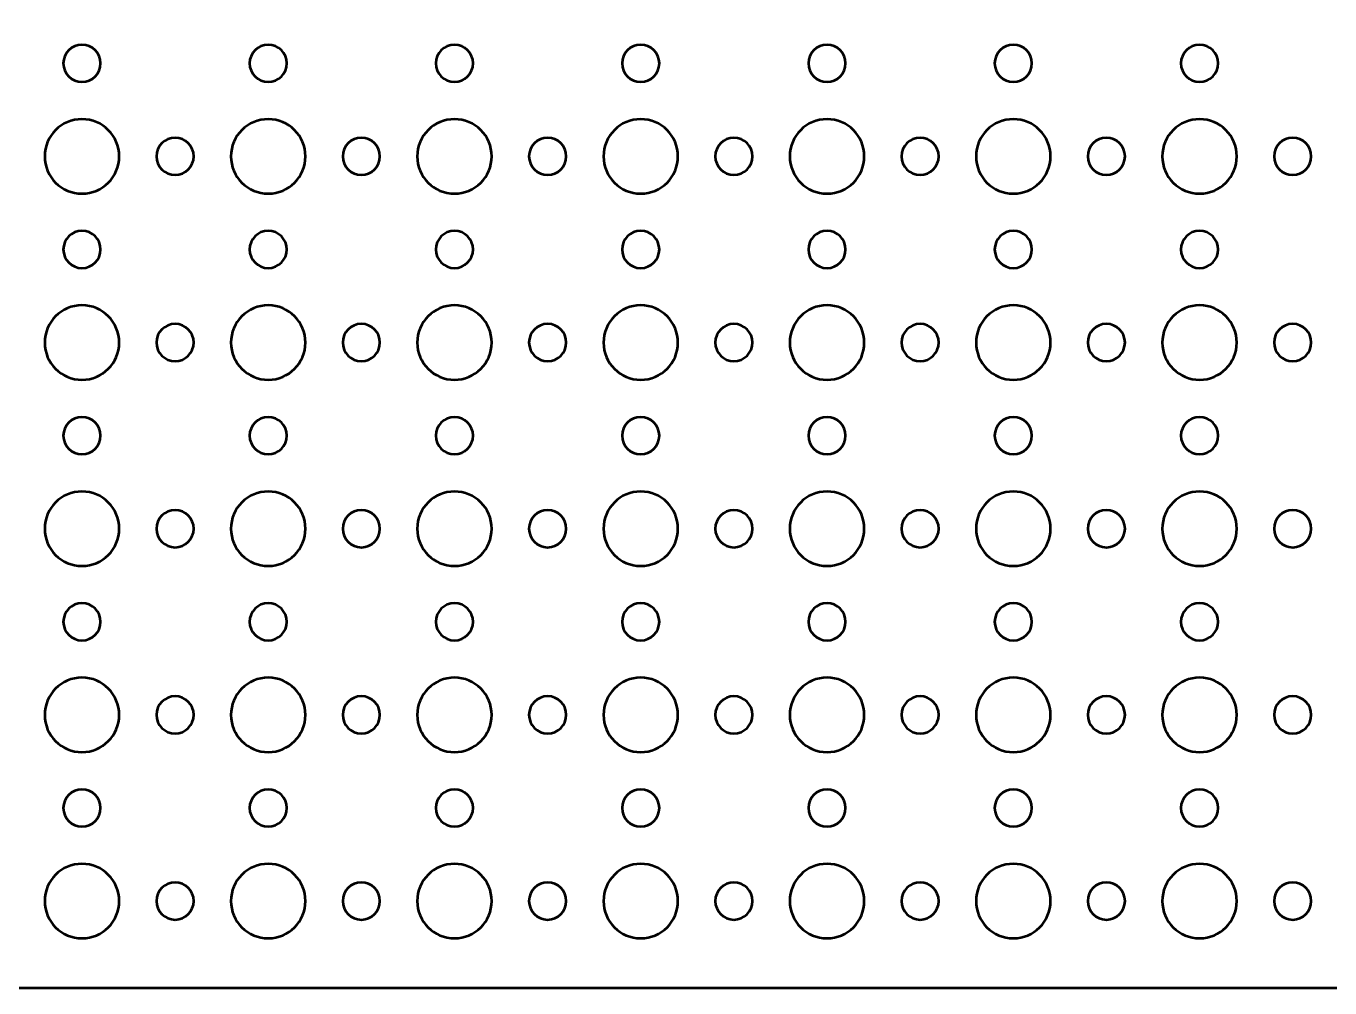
# Model space of a CAD drawing. Header units: centimetres. Extents: x -42 to 42, y -29.9 to 29.9.
# Drawn here: x -10.2 to 0.3, y -29.95 to -22.2 of the extents above; entities that cross this region are included whole.
import ezdxf

# ---------------------------------------------------------------- set-up
doc = ezdxf.new("R2010")
doc.units = ezdxf.units.CM
doc.header["$MEASUREMENT"] = 0
doc.layers.add('Layer 1', color=7, linetype='Continuous')

msp = doc.modelspace()

# ---------------------------------------------------------------- linework, layer by layer
at = {"layer": 'Layer 1', "lineweight": 53}
for points, knots in [([(41.95, 29.45), (41.95, 29.45), (41.95, -29.45), (41.95, -29.45), (41.95, -29.45), (41.95, -29.72614), (41.72614, -29.95), (41.45, -29.95), (41.45, -29.95), (41.45, -29.95), (-41.45, -29.95), (-41.45, -29.95), (-41.45, -29.95), (-41.72614, -29.95), (-41.95, -29.72614), (-41.95, -29.45), (-41.95, -29.45), (-41.95, -29.45), (-41.95, 29.45), (-41.95, 29.45), (-41.95, 29.45), (-41.95, 29.72614), (-41.72614, 29.95), (-41.45, 29.95), (-41.45, 29.95), (-41.45, 29.95), (41.45, 29.95), (41.45, 29.95), (41.45, 29.95), (41.72614, 29.95), (41.95, 29.72614), (41.95, 29.45)], [0, 0, 0, 0, 0.11111111, 0.11111111, 0.11111111, 0.11111111, 0.22222222, 0.22222222, 0.22222222, 0.22222222, 0.33333333, 0.33333333, 0.33333333, 0.33333333, 0.44444444, 0.44444444, 0.44444444, 0.44444444, 0.55555556, 0.55555556, 0.55555556, 0.55555556, 0.66666667, 0.66666667, 0.66666667, 0.66666667, 0.77777778, 0.77777778, 0.77777778, 0.77777778, 1, 1, 1, 1]), ([(-9.75, -22.65), (-9.83284, -22.65), (-9.9, -22.58284), (-9.9, -22.5), (-9.9, -22.5), (-9.9, -22.41716), (-9.83284, -22.35), (-9.75, -22.35), (-9.75, -22.35), (-9.66716, -22.35), (-9.6, -22.41716), (-9.6, -22.5), (-9.6, -22.5), (-9.6, -22.58284), (-9.66716, -22.65), (-9.75, -22.65)], [0, 0, 0, 0, 0.2, 0.2, 0.2, 0.2, 0.4, 0.4, 0.4, 0.4, 0.6, 0.6, 0.6, 0.6, 1, 1, 1, 1]), ([(-8.25, -22.65), (-8.33284, -22.65), (-8.4, -22.58284), (-8.4, -22.5), (-8.4, -22.5), (-8.4, -22.41716), (-8.33284, -22.35), (-8.25, -22.35), (-8.25, -22.35), (-8.16716, -22.35), (-8.1, -22.41716), (-8.1, -22.5), (-8.1, -22.5), (-8.1, -22.58284), (-8.16716, -22.65), (-8.25, -22.65)], [0, 0, 0, 0, 0.2, 0.2, 0.2, 0.2, 0.4, 0.4, 0.4, 0.4, 0.6, 0.6, 0.6, 0.6, 1, 1, 1, 1]), ([(-6.75, -22.65), (-6.83284, -22.65), (-6.9, -22.58284), (-6.9, -22.5), (-6.9, -22.5), (-6.9, -22.41716), (-6.83284, -22.35), (-6.75, -22.35), (-6.75, -22.35), (-6.66716, -22.35), (-6.6, -22.41716), (-6.6, -22.5), (-6.6, -22.5), (-6.6, -22.58284), (-6.66716, -22.65), (-6.75, -22.65)], [0, 0, 0, 0, 0.2, 0.2, 0.2, 0.2, 0.4, 0.4, 0.4, 0.4, 0.6, 0.6, 0.6, 0.6, 1, 1, 1, 1]), ([(-5.25, -22.65), (-5.33284, -22.65), (-5.4, -22.58284), (-5.4, -22.5), (-5.4, -22.5), (-5.4, -22.41716), (-5.33284, -22.35), (-5.25, -22.35), (-5.25, -22.35), (-5.16716, -22.35), (-5.1, -22.41716), (-5.1, -22.5), (-5.1, -22.5), (-5.1, -22.58284), (-5.16716, -22.65), (-5.25, -22.65)], [0, 0, 0, 0, 0.2, 0.2, 0.2, 0.2, 0.4, 0.4, 0.4, 0.4, 0.6, 0.6, 0.6, 0.6, 1, 1, 1, 1]), ([(-3.75, -22.65), (-3.83284, -22.65), (-3.9, -22.58284), (-3.9, -22.5), (-3.9, -22.5), (-3.9, -22.41716), (-3.83284, -22.35), (-3.75, -22.35), (-3.75, -22.35), (-3.66716, -22.35), (-3.6, -22.41716), (-3.6, -22.5), (-3.6, -22.5), (-3.6, -22.58284), (-3.66716, -22.65), (-3.75, -22.65)], [0, 0, 0, 0, 0.2, 0.2, 0.2, 0.2, 0.4, 0.4, 0.4, 0.4, 0.6, 0.6, 0.6, 0.6, 1, 1, 1, 1]), ([(-2.25, -22.65), (-2.33284, -22.65), (-2.4, -22.58284), (-2.4, -22.5), (-2.4, -22.5), (-2.4, -22.41716), (-2.33284, -22.35), (-2.25, -22.35), (-2.25, -22.35), (-2.16716, -22.35), (-2.1, -22.41716), (-2.1, -22.5), (-2.1, -22.5), (-2.1, -22.58284), (-2.16716, -22.65), (-2.25, -22.65)], [0, 0, 0, 0, 0.2, 0.2, 0.2, 0.2, 0.4, 0.4, 0.4, 0.4, 0.6, 0.6, 0.6, 0.6, 1, 1, 1, 1]), ([(-0.75, -22.65), (-0.83284, -22.65), (-0.9, -22.58284), (-0.9, -22.5), (-0.9, -22.5), (-0.9, -22.41716), (-0.83284, -22.35), (-0.75, -22.35), (-0.75, -22.35), (-0.66716, -22.35), (-0.6, -22.41716), (-0.6, -22.5), (-0.6, -22.5), (-0.6, -22.58284), (-0.66716, -22.65), (-0.75, -22.65)], [0, 0, 0, 0, 0.2, 0.2, 0.2, 0.2, 0.4, 0.4, 0.4, 0.4, 0.6, 0.6, 0.6, 0.6, 1, 1, 1, 1]), ([(-9.75, -23.55), (-9.91569, -23.55), (-10.05, -23.41569), (-10.05, -23.25), (-10.05, -23.25), (-10.05, -23.08431), (-9.91569, -22.95), (-9.75, -22.95), (-9.75, -22.95), (-9.58431, -22.95), (-9.45, -23.08431), (-9.45, -23.25), (-9.45, -23.25), (-9.45, -23.41569), (-9.58431, -23.55), (-9.75, -23.55)], [0, 0, 0, 0, 0.2, 0.2, 0.2, 0.2, 0.4, 0.4, 0.4, 0.4, 0.6, 0.6, 0.6, 0.6, 1, 1, 1, 1]), ([(-8.25, -23.55), (-8.41569, -23.55), (-8.55, -23.41569), (-8.55, -23.25), (-8.55, -23.25), (-8.55, -23.08431), (-8.41569, -22.95), (-8.25, -22.95), (-8.25, -22.95), (-8.08431, -22.95), (-7.95, -23.08431), (-7.95, -23.25), (-7.95, -23.25), (-7.95, -23.41569), (-8.08431, -23.55), (-8.25, -23.55)], [0, 0, 0, 0, 0.2, 0.2, 0.2, 0.2, 0.4, 0.4, 0.4, 0.4, 0.6, 0.6, 0.6, 0.6, 1, 1, 1, 1]), ([(-6.75, -23.55), (-6.91569, -23.55), (-7.05, -23.41569), (-7.05, -23.25), (-7.05, -23.25), (-7.05, -23.08431), (-6.91569, -22.95), (-6.75, -22.95), (-6.75, -22.95), (-6.58431, -22.95), (-6.45, -23.08431), (-6.45, -23.25), (-6.45, -23.25), (-6.45, -23.41569), (-6.58431, -23.55), (-6.75, -23.55)], [0, 0, 0, 0, 0.2, 0.2, 0.2, 0.2, 0.4, 0.4, 0.4, 0.4, 0.6, 0.6, 0.6, 0.6, 1, 1, 1, 1]), ([(-5.25, -23.55), (-5.41569, -23.55), (-5.55, -23.41569), (-5.55, -23.25), (-5.55, -23.25), (-5.55, -23.08431), (-5.41569, -22.95), (-5.25, -22.95), (-5.25, -22.95), (-5.08431, -22.95), (-4.95, -23.08431), (-4.95, -23.25), (-4.95, -23.25), (-4.95, -23.41569), (-5.08431, -23.55), (-5.25, -23.55)], [0, 0, 0, 0, 0.2, 0.2, 0.2, 0.2, 0.4, 0.4, 0.4, 0.4, 0.6, 0.6, 0.6, 0.6, 1, 1, 1, 1]), ([(-3.75, -23.55), (-3.91569, -23.55), (-4.05, -23.41569), (-4.05, -23.25), (-4.05, -23.25), (-4.05, -23.08431), (-3.91569, -22.95), (-3.75, -22.95), (-3.75, -22.95), (-3.58431, -22.95), (-3.45, -23.08431), (-3.45, -23.25), (-3.45, -23.25), (-3.45, -23.41569), (-3.58431, -23.55), (-3.75, -23.55)], [0, 0, 0, 0, 0.2, 0.2, 0.2, 0.2, 0.4, 0.4, 0.4, 0.4, 0.6, 0.6, 0.6, 0.6, 1, 1, 1, 1]), ([(-2.25, -23.55), (-2.41569, -23.55), (-2.55, -23.41569), (-2.55, -23.25), (-2.55, -23.25), (-2.55, -23.08431), (-2.41569, -22.95), (-2.25, -22.95), (-2.25, -22.95), (-2.08431, -22.95), (-1.95, -23.08431), (-1.95, -23.25), (-1.95, -23.25), (-1.95, -23.41569), (-2.08431, -23.55), (-2.25, -23.55)], [0, 0, 0, 0, 0.2, 0.2, 0.2, 0.2, 0.4, 0.4, 0.4, 0.4, 0.6, 0.6, 0.6, 0.6, 1, 1, 1, 1]), ([(-0.75, -23.55), (-0.91569, -23.55), (-1.05, -23.41569), (-1.05, -23.25), (-1.05, -23.25), (-1.05, -23.08431), (-0.91569, -22.95), (-0.75, -22.95), (-0.75, -22.95), (-0.58431, -22.95), (-0.45, -23.08431), (-0.45, -23.25), (-0.45, -23.25), (-0.45, -23.41569), (-0.58431, -23.55), (-0.75, -23.55)], [0, 0, 0, 0, 0.2, 0.2, 0.2, 0.2, 0.4, 0.4, 0.4, 0.4, 0.6, 0.6, 0.6, 0.6, 1, 1, 1, 1]), ([(-9, -23.4), (-9.08284, -23.4), (-9.15, -23.33284), (-9.15, -23.25), (-9.15, -23.25), (-9.15, -23.16716), (-9.08284, -23.1), (-9, -23.1), (-9, -23.1), (-8.91716, -23.1), (-8.85, -23.16716), (-8.85, -23.25), (-8.85, -23.25), (-8.85, -23.33284), (-8.91716, -23.4), (-9, -23.4)], [0, 0, 0, 0, 0.2, 0.2, 0.2, 0.2, 0.4, 0.4, 0.4, 0.4, 0.6, 0.6, 0.6, 0.6, 1, 1, 1, 1]), ([(-7.5, -23.4), (-7.58284, -23.4), (-7.65, -23.33284), (-7.65, -23.25), (-7.65, -23.25), (-7.65, -23.16716), (-7.58284, -23.1), (-7.5, -23.1), (-7.5, -23.1), (-7.41716, -23.1), (-7.35, -23.16716), (-7.35, -23.25), (-7.35, -23.25), (-7.35, -23.33284), (-7.41716, -23.4), (-7.5, -23.4)], [0, 0, 0, 0, 0.2, 0.2, 0.2, 0.2, 0.4, 0.4, 0.4, 0.4, 0.6, 0.6, 0.6, 0.6, 1, 1, 1, 1]), ([(-6, -23.4), (-6.08284, -23.4), (-6.15, -23.33284), (-6.15, -23.25), (-6.15, -23.25), (-6.15, -23.16716), (-6.08284, -23.1), (-6, -23.1), (-6, -23.1), (-5.91716, -23.1), (-5.85, -23.16716), (-5.85, -23.25), (-5.85, -23.25), (-5.85, -23.33284), (-5.91716, -23.4), (-6, -23.4)], [0, 0, 0, 0, 0.2, 0.2, 0.2, 0.2, 0.4, 0.4, 0.4, 0.4, 0.6, 0.6, 0.6, 0.6, 1, 1, 1, 1]), ([(-4.5, -23.4), (-4.58284, -23.4), (-4.65, -23.33284), (-4.65, -23.25), (-4.65, -23.25), (-4.65, -23.16716), (-4.58284, -23.1), (-4.5, -23.1), (-4.5, -23.1), (-4.41716, -23.1), (-4.35, -23.16716), (-4.35, -23.25), (-4.35, -23.25), (-4.35, -23.33284), (-4.41716, -23.4), (-4.5, -23.4)], [0, 0, 0, 0, 0.2, 0.2, 0.2, 0.2, 0.4, 0.4, 0.4, 0.4, 0.6, 0.6, 0.6, 0.6, 1, 1, 1, 1]), ([(-3, -23.4), (-3.08284, -23.4), (-3.15, -23.33284), (-3.15, -23.25), (-3.15, -23.25), (-3.15, -23.16716), (-3.08284, -23.1), (-3, -23.1), (-3, -23.1), (-2.91716, -23.1), (-2.85, -23.16716), (-2.85, -23.25), (-2.85, -23.25), (-2.85, -23.33284), (-2.91716, -23.4), (-3, -23.4)], [0, 0, 0, 0, 0.2, 0.2, 0.2, 0.2, 0.4, 0.4, 0.4, 0.4, 0.6, 0.6, 0.6, 0.6, 1, 1, 1, 1]), ([(-1.5, -23.4), (-1.58284, -23.4), (-1.65, -23.33284), (-1.65, -23.25), (-1.65, -23.25), (-1.65, -23.16716), (-1.58284, -23.1), (-1.5, -23.1), (-1.5, -23.1), (-1.41716, -23.1), (-1.35, -23.16716), (-1.35, -23.25), (-1.35, -23.25), (-1.35, -23.33284), (-1.41716, -23.4), (-1.5, -23.4)], [0, 0, 0, 0, 0.2, 0.2, 0.2, 0.2, 0.4, 0.4, 0.4, 0.4, 0.6, 0.6, 0.6, 0.6, 1, 1, 1, 1]), ([(0, -23.4), (-0.08284, -23.4), (-0.15, -23.33284), (-0.15, -23.25), (-0.15, -23.25), (-0.15, -23.16716), (-0.08284, -23.1), (0, -23.1), (0, -23.1), (0.08284, -23.1), (0.15, -23.16716), (0.15, -23.25), (0.15, -23.25), (0.15, -23.33284), (0.08284, -23.4), (0, -23.4)], [0, 0, 0, 0, 0.2, 0.2, 0.2, 0.2, 0.4, 0.4, 0.4, 0.4, 0.6, 0.6, 0.6, 0.6, 1, 1, 1, 1]), ([(-9.75, -24.15), (-9.83284, -24.15), (-9.9, -24.08284), (-9.9, -24), (-9.9, -24), (-9.9, -23.91716), (-9.83284, -23.85), (-9.75, -23.85), (-9.75, -23.85), (-9.66716, -23.85), (-9.6, -23.91716), (-9.6, -24), (-9.6, -24), (-9.6, -24.08284), (-9.66716, -24.15), (-9.75, -24.15)], [0, 0, 0, 0, 0.2, 0.2, 0.2, 0.2, 0.4, 0.4, 0.4, 0.4, 0.6, 0.6, 0.6, 0.6, 1, 1, 1, 1]), ([(-8.25, -24.15), (-8.33284, -24.15), (-8.4, -24.08284), (-8.4, -24), (-8.4, -24), (-8.4, -23.91716), (-8.33284, -23.85), (-8.25, -23.85), (-8.25, -23.85), (-8.16716, -23.85), (-8.1, -23.91716), (-8.1, -24), (-8.1, -24), (-8.1, -24.08284), (-8.16716, -24.15), (-8.25, -24.15)], [0, 0, 0, 0, 0.2, 0.2, 0.2, 0.2, 0.4, 0.4, 0.4, 0.4, 0.6, 0.6, 0.6, 0.6, 1, 1, 1, 1]), ([(-6.75, -24.15), (-6.83284, -24.15), (-6.9, -24.08284), (-6.9, -24), (-6.9, -24), (-6.9, -23.91716), (-6.83284, -23.85), (-6.75, -23.85), (-6.75, -23.85), (-6.66716, -23.85), (-6.6, -23.91716), (-6.6, -24), (-6.6, -24), (-6.6, -24.08284), (-6.66716, -24.15), (-6.75, -24.15)], [0, 0, 0, 0, 0.2, 0.2, 0.2, 0.2, 0.4, 0.4, 0.4, 0.4, 0.6, 0.6, 0.6, 0.6, 1, 1, 1, 1]), ([(-5.25, -24.15), (-5.33284, -24.15), (-5.4, -24.08284), (-5.4, -24), (-5.4, -24), (-5.4, -23.91716), (-5.33284, -23.85), (-5.25, -23.85), (-5.25, -23.85), (-5.16716, -23.85), (-5.1, -23.91716), (-5.1, -24), (-5.1, -24), (-5.1, -24.08284), (-5.16716, -24.15), (-5.25, -24.15)], [0, 0, 0, 0, 0.2, 0.2, 0.2, 0.2, 0.4, 0.4, 0.4, 0.4, 0.6, 0.6, 0.6, 0.6, 1, 1, 1, 1]), ([(-3.75, -24.15), (-3.83284, -24.15), (-3.9, -24.08284), (-3.9, -24), (-3.9, -24), (-3.9, -23.91716), (-3.83284, -23.85), (-3.75, -23.85), (-3.75, -23.85), (-3.66716, -23.85), (-3.6, -23.91716), (-3.6, -24), (-3.6, -24), (-3.6, -24.08284), (-3.66716, -24.15), (-3.75, -24.15)], [0, 0, 0, 0, 0.2, 0.2, 0.2, 0.2, 0.4, 0.4, 0.4, 0.4, 0.6, 0.6, 0.6, 0.6, 1, 1, 1, 1]), ([(-2.25, -24.15), (-2.33284, -24.15), (-2.4, -24.08284), (-2.4, -24), (-2.4, -24), (-2.4, -23.91716), (-2.33284, -23.85), (-2.25, -23.85), (-2.25, -23.85), (-2.16716, -23.85), (-2.1, -23.91716), (-2.1, -24), (-2.1, -24), (-2.1, -24.08284), (-2.16716, -24.15), (-2.25, -24.15)], [0, 0, 0, 0, 0.2, 0.2, 0.2, 0.2, 0.4, 0.4, 0.4, 0.4, 0.6, 0.6, 0.6, 0.6, 1, 1, 1, 1]), ([(-0.75, -24.15), (-0.83284, -24.15), (-0.9, -24.08284), (-0.9, -24), (-0.9, -24), (-0.9, -23.91716), (-0.83284, -23.85), (-0.75, -23.85), (-0.75, -23.85), (-0.66716, -23.85), (-0.6, -23.91716), (-0.6, -24), (-0.6, -24), (-0.6, -24.08284), (-0.66716, -24.15), (-0.75, -24.15)], [0, 0, 0, 0, 0.2, 0.2, 0.2, 0.2, 0.4, 0.4, 0.4, 0.4, 0.6, 0.6, 0.6, 0.6, 1, 1, 1, 1]), ([(-9.75, -25.05), (-9.91569, -25.05), (-10.05, -24.91569), (-10.05, -24.75), (-10.05, -24.75), (-10.05, -24.58431), (-9.91569, -24.45), (-9.75, -24.45), (-9.75, -24.45), (-9.58431, -24.45), (-9.45, -24.58431), (-9.45, -24.75), (-9.45, -24.75), (-9.45, -24.91569), (-9.58431, -25.05), (-9.75, -25.05)], [0, 0, 0, 0, 0.2, 0.2, 0.2, 0.2, 0.4, 0.4, 0.4, 0.4, 0.6, 0.6, 0.6, 0.6, 1, 1, 1, 1]), ([(-8.25, -25.05), (-8.41569, -25.05), (-8.55, -24.91569), (-8.55, -24.75), (-8.55, -24.75), (-8.55, -24.58431), (-8.41569, -24.45), (-8.25, -24.45), (-8.25, -24.45), (-8.08431, -24.45), (-7.95, -24.58431), (-7.95, -24.75), (-7.95, -24.75), (-7.95, -24.91569), (-8.08431, -25.05), (-8.25, -25.05)], [0, 0, 0, 0, 0.2, 0.2, 0.2, 0.2, 0.4, 0.4, 0.4, 0.4, 0.6, 0.6, 0.6, 0.6, 1, 1, 1, 1]), ([(-6.75, -25.05), (-6.91569, -25.05), (-7.05, -24.91569), (-7.05, -24.75), (-7.05, -24.75), (-7.05, -24.58431), (-6.91569, -24.45), (-6.75, -24.45), (-6.75, -24.45), (-6.58431, -24.45), (-6.45, -24.58431), (-6.45, -24.75), (-6.45, -24.75), (-6.45, -24.91569), (-6.58431, -25.05), (-6.75, -25.05)], [0, 0, 0, 0, 0.2, 0.2, 0.2, 0.2, 0.4, 0.4, 0.4, 0.4, 0.6, 0.6, 0.6, 0.6, 1, 1, 1, 1]), ([(-5.25, -25.05), (-5.41569, -25.05), (-5.55, -24.91569), (-5.55, -24.75), (-5.55, -24.75), (-5.55, -24.58431), (-5.41569, -24.45), (-5.25, -24.45), (-5.25, -24.45), (-5.08431, -24.45), (-4.95, -24.58431), (-4.95, -24.75), (-4.95, -24.75), (-4.95, -24.91569), (-5.08431, -25.05), (-5.25, -25.05)], [0, 0, 0, 0, 0.2, 0.2, 0.2, 0.2, 0.4, 0.4, 0.4, 0.4, 0.6, 0.6, 0.6, 0.6, 1, 1, 1, 1]), ([(-3.75, -25.05), (-3.91569, -25.05), (-4.05, -24.91569), (-4.05, -24.75), (-4.05, -24.75), (-4.05, -24.58431), (-3.91569, -24.45), (-3.75, -24.45), (-3.75, -24.45), (-3.58431, -24.45), (-3.45, -24.58431), (-3.45, -24.75), (-3.45, -24.75), (-3.45, -24.91569), (-3.58431, -25.05), (-3.75, -25.05)], [0, 0, 0, 0, 0.2, 0.2, 0.2, 0.2, 0.4, 0.4, 0.4, 0.4, 0.6, 0.6, 0.6, 0.6, 1, 1, 1, 1]), ([(-2.25, -25.05), (-2.41569, -25.05), (-2.55, -24.91569), (-2.55, -24.75), (-2.55, -24.75), (-2.55, -24.58431), (-2.41569, -24.45), (-2.25, -24.45), (-2.25, -24.45), (-2.08431, -24.45), (-1.95, -24.58431), (-1.95, -24.75), (-1.95, -24.75), (-1.95, -24.91569), (-2.08431, -25.05), (-2.25, -25.05)], [0, 0, 0, 0, 0.2, 0.2, 0.2, 0.2, 0.4, 0.4, 0.4, 0.4, 0.6, 0.6, 0.6, 0.6, 1, 1, 1, 1]), ([(-0.75, -25.05), (-0.91569, -25.05), (-1.05, -24.91569), (-1.05, -24.75), (-1.05, -24.75), (-1.05, -24.58431), (-0.91569, -24.45), (-0.75, -24.45), (-0.75, -24.45), (-0.58431, -24.45), (-0.45, -24.58431), (-0.45, -24.75), (-0.45, -24.75), (-0.45, -24.91569), (-0.58431, -25.05), (-0.75, -25.05)], [0, 0, 0, 0, 0.2, 0.2, 0.2, 0.2, 0.4, 0.4, 0.4, 0.4, 0.6, 0.6, 0.6, 0.6, 1, 1, 1, 1]), ([(-9, -24.9), (-9.08284, -24.9), (-9.15, -24.83284), (-9.15, -24.75), (-9.15, -24.75), (-9.15, -24.66716), (-9.08284, -24.6), (-9, -24.6), (-9, -24.6), (-8.91716, -24.6), (-8.85, -24.66716), (-8.85, -24.75), (-8.85, -24.75), (-8.85, -24.83284), (-8.91716, -24.9), (-9, -24.9)], [0, 0, 0, 0, 0.2, 0.2, 0.2, 0.2, 0.4, 0.4, 0.4, 0.4, 0.6, 0.6, 0.6, 0.6, 1, 1, 1, 1]), ([(-7.5, -24.9), (-7.58284, -24.9), (-7.65, -24.83284), (-7.65, -24.75), (-7.65, -24.75), (-7.65, -24.66716), (-7.58284, -24.6), (-7.5, -24.6), (-7.5, -24.6), (-7.41716, -24.6), (-7.35, -24.66716), (-7.35, -24.75), (-7.35, -24.75), (-7.35, -24.83284), (-7.41716, -24.9), (-7.5, -24.9)], [0, 0, 0, 0, 0.2, 0.2, 0.2, 0.2, 0.4, 0.4, 0.4, 0.4, 0.6, 0.6, 0.6, 0.6, 1, 1, 1, 1]), ([(-6, -24.9), (-6.08284, -24.9), (-6.15, -24.83284), (-6.15, -24.75), (-6.15, -24.75), (-6.15, -24.66716), (-6.08284, -24.6), (-6, -24.6), (-6, -24.6), (-5.91716, -24.6), (-5.85, -24.66716), (-5.85, -24.75), (-5.85, -24.75), (-5.85, -24.83284), (-5.91716, -24.9), (-6, -24.9)], [0, 0, 0, 0, 0.2, 0.2, 0.2, 0.2, 0.4, 0.4, 0.4, 0.4, 0.6, 0.6, 0.6, 0.6, 1, 1, 1, 1]), ([(-4.5, -24.9), (-4.58284, -24.9), (-4.65, -24.83284), (-4.65, -24.75), (-4.65, -24.75), (-4.65, -24.66716), (-4.58284, -24.6), (-4.5, -24.6), (-4.5, -24.6), (-4.41716, -24.6), (-4.35, -24.66716), (-4.35, -24.75), (-4.35, -24.75), (-4.35, -24.83284), (-4.41716, -24.9), (-4.5, -24.9)], [0, 0, 0, 0, 0.2, 0.2, 0.2, 0.2, 0.4, 0.4, 0.4, 0.4, 0.6, 0.6, 0.6, 0.6, 1, 1, 1, 1]), ([(-3, -24.9), (-3.08284, -24.9), (-3.15, -24.83284), (-3.15, -24.75), (-3.15, -24.75), (-3.15, -24.66716), (-3.08284, -24.6), (-3, -24.6), (-3, -24.6), (-2.91716, -24.6), (-2.85, -24.66716), (-2.85, -24.75), (-2.85, -24.75), (-2.85, -24.83284), (-2.91716, -24.9), (-3, -24.9)], [0, 0, 0, 0, 0.2, 0.2, 0.2, 0.2, 0.4, 0.4, 0.4, 0.4, 0.6, 0.6, 0.6, 0.6, 1, 1, 1, 1]), ([(-1.5, -24.9), (-1.58284, -24.9), (-1.65, -24.83284), (-1.65, -24.75), (-1.65, -24.75), (-1.65, -24.66716), (-1.58284, -24.6), (-1.5, -24.6), (-1.5, -24.6), (-1.41716, -24.6), (-1.35, -24.66716), (-1.35, -24.75), (-1.35, -24.75), (-1.35, -24.83284), (-1.41716, -24.9), (-1.5, -24.9)], [0, 0, 0, 0, 0.2, 0.2, 0.2, 0.2, 0.4, 0.4, 0.4, 0.4, 0.6, 0.6, 0.6, 0.6, 1, 1, 1, 1]), ([(0, -24.9), (-0.08284, -24.9), (-0.15, -24.83284), (-0.15, -24.75), (-0.15, -24.75), (-0.15, -24.66716), (-0.08284, -24.6), (0, -24.6), (0, -24.6), (0.08284, -24.6), (0.15, -24.66716), (0.15, -24.75), (0.15, -24.75), (0.15, -24.83284), (0.08284, -24.9), (0, -24.9)], [0, 0, 0, 0, 0.2, 0.2, 0.2, 0.2, 0.4, 0.4, 0.4, 0.4, 0.6, 0.6, 0.6, 0.6, 1, 1, 1, 1]), ([(-9.75, -25.65), (-9.83284, -25.65), (-9.9, -25.58284), (-9.9, -25.5), (-9.9, -25.5), (-9.9, -25.41716), (-9.83284, -25.35), (-9.75, -25.35), (-9.75, -25.35), (-9.66716, -25.35), (-9.6, -25.41716), (-9.6, -25.5), (-9.6, -25.5), (-9.6, -25.58284), (-9.66716, -25.65), (-9.75, -25.65)], [0, 0, 0, 0, 0.2, 0.2, 0.2, 0.2, 0.4, 0.4, 0.4, 0.4, 0.6, 0.6, 0.6, 0.6, 1, 1, 1, 1]), ([(-8.25, -25.65), (-8.33284, -25.65), (-8.4, -25.58284), (-8.4, -25.5), (-8.4, -25.5), (-8.4, -25.41716), (-8.33284, -25.35), (-8.25, -25.35), (-8.25, -25.35), (-8.16716, -25.35), (-8.1, -25.41716), (-8.1, -25.5), (-8.1, -25.5), (-8.1, -25.58284), (-8.16716, -25.65), (-8.25, -25.65)], [0, 0, 0, 0, 0.2, 0.2, 0.2, 0.2, 0.4, 0.4, 0.4, 0.4, 0.6, 0.6, 0.6, 0.6, 1, 1, 1, 1]), ([(-6.75, -25.65), (-6.83284, -25.65), (-6.9, -25.58284), (-6.9, -25.5), (-6.9, -25.5), (-6.9, -25.41716), (-6.83284, -25.35), (-6.75, -25.35), (-6.75, -25.35), (-6.66716, -25.35), (-6.6, -25.41716), (-6.6, -25.5), (-6.6, -25.5), (-6.6, -25.58284), (-6.66716, -25.65), (-6.75, -25.65)], [0, 0, 0, 0, 0.2, 0.2, 0.2, 0.2, 0.4, 0.4, 0.4, 0.4, 0.6, 0.6, 0.6, 0.6, 1, 1, 1, 1]), ([(-5.25, -25.65), (-5.33284, -25.65), (-5.4, -25.58284), (-5.4, -25.5), (-5.4, -25.5), (-5.4, -25.41716), (-5.33284, -25.35), (-5.25, -25.35), (-5.25, -25.35), (-5.16716, -25.35), (-5.1, -25.41716), (-5.1, -25.5), (-5.1, -25.5), (-5.1, -25.58284), (-5.16716, -25.65), (-5.25, -25.65)], [0, 0, 0, 0, 0.2, 0.2, 0.2, 0.2, 0.4, 0.4, 0.4, 0.4, 0.6, 0.6, 0.6, 0.6, 1, 1, 1, 1]), ([(-3.75, -25.65), (-3.83284, -25.65), (-3.9, -25.58284), (-3.9, -25.5), (-3.9, -25.5), (-3.9, -25.41716), (-3.83284, -25.35), (-3.75, -25.35), (-3.75, -25.35), (-3.66716, -25.35), (-3.6, -25.41716), (-3.6, -25.5), (-3.6, -25.5), (-3.6, -25.58284), (-3.66716, -25.65), (-3.75, -25.65)], [0, 0, 0, 0, 0.2, 0.2, 0.2, 0.2, 0.4, 0.4, 0.4, 0.4, 0.6, 0.6, 0.6, 0.6, 1, 1, 1, 1]), ([(-2.25, -25.65), (-2.33284, -25.65), (-2.4, -25.58284), (-2.4, -25.5), (-2.4, -25.5), (-2.4, -25.41716), (-2.33284, -25.35), (-2.25, -25.35), (-2.25, -25.35), (-2.16716, -25.35), (-2.1, -25.41716), (-2.1, -25.5), (-2.1, -25.5), (-2.1, -25.58284), (-2.16716, -25.65), (-2.25, -25.65)], [0, 0, 0, 0, 0.2, 0.2, 0.2, 0.2, 0.4, 0.4, 0.4, 0.4, 0.6, 0.6, 0.6, 0.6, 1, 1, 1, 1]), ([(-0.75, -25.65), (-0.83284, -25.65), (-0.9, -25.58284), (-0.9, -25.5), (-0.9, -25.5), (-0.9, -25.41716), (-0.83284, -25.35), (-0.75, -25.35), (-0.75, -25.35), (-0.66716, -25.35), (-0.6, -25.41716), (-0.6, -25.5), (-0.6, -25.5), (-0.6, -25.58284), (-0.66716, -25.65), (-0.75, -25.65)], [0, 0, 0, 0, 0.2, 0.2, 0.2, 0.2, 0.4, 0.4, 0.4, 0.4, 0.6, 0.6, 0.6, 0.6, 1, 1, 1, 1]), ([(-9.75, -26.55), (-9.91569, -26.55), (-10.05, -26.41569), (-10.05, -26.25), (-10.05, -26.25), (-10.05, -26.08431), (-9.91569, -25.95), (-9.75, -25.95), (-9.75, -25.95), (-9.58431, -25.95), (-9.45, -26.08431), (-9.45, -26.25), (-9.45, -26.25), (-9.45, -26.41569), (-9.58431, -26.55), (-9.75, -26.55)], [0, 0, 0, 0, 0.2, 0.2, 0.2, 0.2, 0.4, 0.4, 0.4, 0.4, 0.6, 0.6, 0.6, 0.6, 1, 1, 1, 1]), ([(-8.25, -26.55), (-8.41569, -26.55), (-8.55, -26.41569), (-8.55, -26.25), (-8.55, -26.25), (-8.55, -26.08431), (-8.41569, -25.95), (-8.25, -25.95), (-8.25, -25.95), (-8.08431, -25.95), (-7.95, -26.08431), (-7.95, -26.25), (-7.95, -26.25), (-7.95, -26.41569), (-8.08431, -26.55), (-8.25, -26.55)], [0, 0, 0, 0, 0.2, 0.2, 0.2, 0.2, 0.4, 0.4, 0.4, 0.4, 0.6, 0.6, 0.6, 0.6, 1, 1, 1, 1]), ([(-6.75, -26.55), (-6.91569, -26.55), (-7.05, -26.41569), (-7.05, -26.25), (-7.05, -26.25), (-7.05, -26.08431), (-6.91569, -25.95), (-6.75, -25.95), (-6.75, -25.95), (-6.58431, -25.95), (-6.45, -26.08431), (-6.45, -26.25), (-6.45, -26.25), (-6.45, -26.41569), (-6.58431, -26.55), (-6.75, -26.55)], [0, 0, 0, 0, 0.2, 0.2, 0.2, 0.2, 0.4, 0.4, 0.4, 0.4, 0.6, 0.6, 0.6, 0.6, 1, 1, 1, 1]), ([(-5.25, -26.55), (-5.41569, -26.55), (-5.55, -26.41569), (-5.55, -26.25), (-5.55, -26.25), (-5.55, -26.08431), (-5.41569, -25.95), (-5.25, -25.95), (-5.25, -25.95), (-5.08431, -25.95), (-4.95, -26.08431), (-4.95, -26.25), (-4.95, -26.25), (-4.95, -26.41569), (-5.08431, -26.55), (-5.25, -26.55)], [0, 0, 0, 0, 0.2, 0.2, 0.2, 0.2, 0.4, 0.4, 0.4, 0.4, 0.6, 0.6, 0.6, 0.6, 1, 1, 1, 1]), ([(-3.75, -26.55), (-3.91569, -26.55), (-4.05, -26.41569), (-4.05, -26.25), (-4.05, -26.25), (-4.05, -26.08431), (-3.91569, -25.95), (-3.75, -25.95), (-3.75, -25.95), (-3.58431, -25.95), (-3.45, -26.08431), (-3.45, -26.25), (-3.45, -26.25), (-3.45, -26.41569), (-3.58431, -26.55), (-3.75, -26.55)], [0, 0, 0, 0, 0.2, 0.2, 0.2, 0.2, 0.4, 0.4, 0.4, 0.4, 0.6, 0.6, 0.6, 0.6, 1, 1, 1, 1]), ([(-2.25, -26.55), (-2.41569, -26.55), (-2.55, -26.41569), (-2.55, -26.25), (-2.55, -26.25), (-2.55, -26.08431), (-2.41569, -25.95), (-2.25, -25.95), (-2.25, -25.95), (-2.08431, -25.95), (-1.95, -26.08431), (-1.95, -26.25), (-1.95, -26.25), (-1.95, -26.41569), (-2.08431, -26.55), (-2.25, -26.55)], [0, 0, 0, 0, 0.2, 0.2, 0.2, 0.2, 0.4, 0.4, 0.4, 0.4, 0.6, 0.6, 0.6, 0.6, 1, 1, 1, 1]), ([(-0.75, -26.55), (-0.91569, -26.55), (-1.05, -26.41569), (-1.05, -26.25), (-1.05, -26.25), (-1.05, -26.08431), (-0.91569, -25.95), (-0.75, -25.95), (-0.75, -25.95), (-0.58431, -25.95), (-0.45, -26.08431), (-0.45, -26.25), (-0.45, -26.25), (-0.45, -26.41569), (-0.58431, -26.55), (-0.75, -26.55)], [0, 0, 0, 0, 0.2, 0.2, 0.2, 0.2, 0.4, 0.4, 0.4, 0.4, 0.6, 0.6, 0.6, 0.6, 1, 1, 1, 1]), ([(-9, -26.4), (-9.08284, -26.4), (-9.15, -26.33284), (-9.15, -26.25), (-9.15, -26.25), (-9.15, -26.16716), (-9.08284, -26.1), (-9, -26.1), (-9, -26.1), (-8.91716, -26.1), (-8.85, -26.16716), (-8.85, -26.25), (-8.85, -26.25), (-8.85, -26.33284), (-8.91716, -26.4), (-9, -26.4)], [0, 0, 0, 0, 0.2, 0.2, 0.2, 0.2, 0.4, 0.4, 0.4, 0.4, 0.6, 0.6, 0.6, 0.6, 1, 1, 1, 1]), ([(-7.5, -26.4), (-7.58284, -26.4), (-7.65, -26.33284), (-7.65, -26.25), (-7.65, -26.25), (-7.65, -26.16716), (-7.58284, -26.1), (-7.5, -26.1), (-7.5, -26.1), (-7.41716, -26.1), (-7.35, -26.16716), (-7.35, -26.25), (-7.35, -26.25), (-7.35, -26.33284), (-7.41716, -26.4), (-7.5, -26.4)], [0, 0, 0, 0, 0.2, 0.2, 0.2, 0.2, 0.4, 0.4, 0.4, 0.4, 0.6, 0.6, 0.6, 0.6, 1, 1, 1, 1]), ([(-6, -26.4), (-6.08284, -26.4), (-6.15, -26.33284), (-6.15, -26.25), (-6.15, -26.25), (-6.15, -26.16716), (-6.08284, -26.1), (-6, -26.1), (-6, -26.1), (-5.91716, -26.1), (-5.85, -26.16716), (-5.85, -26.25), (-5.85, -26.25), (-5.85, -26.33284), (-5.91716, -26.4), (-6, -26.4)], [0, 0, 0, 0, 0.2, 0.2, 0.2, 0.2, 0.4, 0.4, 0.4, 0.4, 0.6, 0.6, 0.6, 0.6, 1, 1, 1, 1]), ([(-4.5, -26.4), (-4.58284, -26.4), (-4.65, -26.33284), (-4.65, -26.25), (-4.65, -26.25), (-4.65, -26.16716), (-4.58284, -26.1), (-4.5, -26.1), (-4.5, -26.1), (-4.41716, -26.1), (-4.35, -26.16716), (-4.35, -26.25), (-4.35, -26.25), (-4.35, -26.33284), (-4.41716, -26.4), (-4.5, -26.4)], [0, 0, 0, 0, 0.2, 0.2, 0.2, 0.2, 0.4, 0.4, 0.4, 0.4, 0.6, 0.6, 0.6, 0.6, 1, 1, 1, 1]), ([(-3, -26.4), (-3.08284, -26.4), (-3.15, -26.33284), (-3.15, -26.25), (-3.15, -26.25), (-3.15, -26.16716), (-3.08284, -26.1), (-3, -26.1), (-3, -26.1), (-2.91716, -26.1), (-2.85, -26.16716), (-2.85, -26.25), (-2.85, -26.25), (-2.85, -26.33284), (-2.91716, -26.4), (-3, -26.4)], [0, 0, 0, 0, 0.2, 0.2, 0.2, 0.2, 0.4, 0.4, 0.4, 0.4, 0.6, 0.6, 0.6, 0.6, 1, 1, 1, 1]), ([(-1.5, -26.4), (-1.58284, -26.4), (-1.65, -26.33284), (-1.65, -26.25), (-1.65, -26.25), (-1.65, -26.16716), (-1.58284, -26.1), (-1.5, -26.1), (-1.5, -26.1), (-1.41716, -26.1), (-1.35, -26.16716), (-1.35, -26.25), (-1.35, -26.25), (-1.35, -26.33284), (-1.41716, -26.4), (-1.5, -26.4)], [0, 0, 0, 0, 0.2, 0.2, 0.2, 0.2, 0.4, 0.4, 0.4, 0.4, 0.6, 0.6, 0.6, 0.6, 1, 1, 1, 1]), ([(0, -26.4), (-0.08284, -26.4), (-0.15, -26.33284), (-0.15, -26.25), (-0.15, -26.25), (-0.15, -26.16716), (-0.08284, -26.1), (0, -26.1), (0, -26.1), (0.08284, -26.1), (0.15, -26.16716), (0.15, -26.25), (0.15, -26.25), (0.15, -26.33284), (0.08284, -26.4), (0, -26.4)], [0, 0, 0, 0, 0.2, 0.2, 0.2, 0.2, 0.4, 0.4, 0.4, 0.4, 0.6, 0.6, 0.6, 0.6, 1, 1, 1, 1]), ([(-9.75, -27.15), (-9.83284, -27.15), (-9.9, -27.08284), (-9.9, -27), (-9.9, -27), (-9.9, -26.91716), (-9.83284, -26.85), (-9.75, -26.85), (-9.75, -26.85), (-9.66716, -26.85), (-9.6, -26.91716), (-9.6, -27), (-9.6, -27), (-9.6, -27.08284), (-9.66716, -27.15), (-9.75, -27.15)], [0, 0, 0, 0, 0.2, 0.2, 0.2, 0.2, 0.4, 0.4, 0.4, 0.4, 0.6, 0.6, 0.6, 0.6, 1, 1, 1, 1]), ([(-8.25, -27.15), (-8.33284, -27.15), (-8.4, -27.08284), (-8.4, -27), (-8.4, -27), (-8.4, -26.91716), (-8.33284, -26.85), (-8.25, -26.85), (-8.25, -26.85), (-8.16716, -26.85), (-8.1, -26.91716), (-8.1, -27), (-8.1, -27), (-8.1, -27.08284), (-8.16716, -27.15), (-8.25, -27.15)], [0, 0, 0, 0, 0.2, 0.2, 0.2, 0.2, 0.4, 0.4, 0.4, 0.4, 0.6, 0.6, 0.6, 0.6, 1, 1, 1, 1]), ([(-6.75, -27.15), (-6.83284, -27.15), (-6.9, -27.08284), (-6.9, -27), (-6.9, -27), (-6.9, -26.91716), (-6.83284, -26.85), (-6.75, -26.85), (-6.75, -26.85), (-6.66716, -26.85), (-6.6, -26.91716), (-6.6, -27), (-6.6, -27), (-6.6, -27.08284), (-6.66716, -27.15), (-6.75, -27.15)], [0, 0, 0, 0, 0.2, 0.2, 0.2, 0.2, 0.4, 0.4, 0.4, 0.4, 0.6, 0.6, 0.6, 0.6, 1, 1, 1, 1]), ([(-5.25, -27.15), (-5.33284, -27.15), (-5.4, -27.08284), (-5.4, -27), (-5.4, -27), (-5.4, -26.91716), (-5.33284, -26.85), (-5.25, -26.85), (-5.25, -26.85), (-5.16716, -26.85), (-5.1, -26.91716), (-5.1, -27), (-5.1, -27), (-5.1, -27.08284), (-5.16716, -27.15), (-5.25, -27.15)], [0, 0, 0, 0, 0.2, 0.2, 0.2, 0.2, 0.4, 0.4, 0.4, 0.4, 0.6, 0.6, 0.6, 0.6, 1, 1, 1, 1]), ([(-3.75, -27.15), (-3.83284, -27.15), (-3.9, -27.08284), (-3.9, -27), (-3.9, -27), (-3.9, -26.91716), (-3.83284, -26.85), (-3.75, -26.85), (-3.75, -26.85), (-3.66716, -26.85), (-3.6, -26.91716), (-3.6, -27), (-3.6, -27), (-3.6, -27.08284), (-3.66716, -27.15), (-3.75, -27.15)], [0, 0, 0, 0, 0.2, 0.2, 0.2, 0.2, 0.4, 0.4, 0.4, 0.4, 0.6, 0.6, 0.6, 0.6, 1, 1, 1, 1]), ([(-2.25, -27.15), (-2.33284, -27.15), (-2.4, -27.08284), (-2.4, -27), (-2.4, -27), (-2.4, -26.91716), (-2.33284, -26.85), (-2.25, -26.85), (-2.25, -26.85), (-2.16716, -26.85), (-2.1, -26.91716), (-2.1, -27), (-2.1, -27), (-2.1, -27.08284), (-2.16716, -27.15), (-2.25, -27.15)], [0, 0, 0, 0, 0.2, 0.2, 0.2, 0.2, 0.4, 0.4, 0.4, 0.4, 0.6, 0.6, 0.6, 0.6, 1, 1, 1, 1]), ([(-0.75, -27.15), (-0.83284, -27.15), (-0.9, -27.08284), (-0.9, -27), (-0.9, -27), (-0.9, -26.91716), (-0.83284, -26.85), (-0.75, -26.85), (-0.75, -26.85), (-0.66716, -26.85), (-0.6, -26.91716), (-0.6, -27), (-0.6, -27), (-0.6, -27.08284), (-0.66716, -27.15), (-0.75, -27.15)], [0, 0, 0, 0, 0.2, 0.2, 0.2, 0.2, 0.4, 0.4, 0.4, 0.4, 0.6, 0.6, 0.6, 0.6, 1, 1, 1, 1]), ([(-9.75, -28.05), (-9.91569, -28.05), (-10.05, -27.91569), (-10.05, -27.75), (-10.05, -27.75), (-10.05, -27.58431), (-9.91569, -27.45), (-9.75, -27.45), (-9.75, -27.45), (-9.58431, -27.45), (-9.45, -27.58431), (-9.45, -27.75), (-9.45, -27.75), (-9.45, -27.91569), (-9.58431, -28.05), (-9.75, -28.05)], [0, 0, 0, 0, 0.2, 0.2, 0.2, 0.2, 0.4, 0.4, 0.4, 0.4, 0.6, 0.6, 0.6, 0.6, 1, 1, 1, 1]), ([(-8.25, -28.05), (-8.41569, -28.05), (-8.55, -27.91569), (-8.55, -27.75), (-8.55, -27.75), (-8.55, -27.58431), (-8.41569, -27.45), (-8.25, -27.45), (-8.25, -27.45), (-8.08431, -27.45), (-7.95, -27.58431), (-7.95, -27.75), (-7.95, -27.75), (-7.95, -27.91569), (-8.08431, -28.05), (-8.25, -28.05)], [0, 0, 0, 0, 0.2, 0.2, 0.2, 0.2, 0.4, 0.4, 0.4, 0.4, 0.6, 0.6, 0.6, 0.6, 1, 1, 1, 1]), ([(-6.75, -28.05), (-6.91569, -28.05), (-7.05, -27.91569), (-7.05, -27.75), (-7.05, -27.75), (-7.05, -27.58431), (-6.91569, -27.45), (-6.75, -27.45), (-6.75, -27.45), (-6.58431, -27.45), (-6.45, -27.58431), (-6.45, -27.75), (-6.45, -27.75), (-6.45, -27.91569), (-6.58431, -28.05), (-6.75, -28.05)], [0, 0, 0, 0, 0.2, 0.2, 0.2, 0.2, 0.4, 0.4, 0.4, 0.4, 0.6, 0.6, 0.6, 0.6, 1, 1, 1, 1]), ([(-5.25, -28.05), (-5.41569, -28.05), (-5.55, -27.91569), (-5.55, -27.75), (-5.55, -27.75), (-5.55, -27.58431), (-5.41569, -27.45), (-5.25, -27.45), (-5.25, -27.45), (-5.08431, -27.45), (-4.95, -27.58431), (-4.95, -27.75), (-4.95, -27.75), (-4.95, -27.91569), (-5.08431, -28.05), (-5.25, -28.05)], [0, 0, 0, 0, 0.2, 0.2, 0.2, 0.2, 0.4, 0.4, 0.4, 0.4, 0.6, 0.6, 0.6, 0.6, 1, 1, 1, 1]), ([(-3.75, -28.05), (-3.91569, -28.05), (-4.05, -27.91569), (-4.05, -27.75), (-4.05, -27.75), (-4.05, -27.58431), (-3.91569, -27.45), (-3.75, -27.45), (-3.75, -27.45), (-3.58431, -27.45), (-3.45, -27.58431), (-3.45, -27.75), (-3.45, -27.75), (-3.45, -27.91569), (-3.58431, -28.05), (-3.75, -28.05)], [0, 0, 0, 0, 0.2, 0.2, 0.2, 0.2, 0.4, 0.4, 0.4, 0.4, 0.6, 0.6, 0.6, 0.6, 1, 1, 1, 1]), ([(-2.25, -28.05), (-2.41569, -28.05), (-2.55, -27.91569), (-2.55, -27.75), (-2.55, -27.75), (-2.55, -27.58431), (-2.41569, -27.45), (-2.25, -27.45), (-2.25, -27.45), (-2.08431, -27.45), (-1.95, -27.58431), (-1.95, -27.75), (-1.95, -27.75), (-1.95, -27.91569), (-2.08431, -28.05), (-2.25, -28.05)], [0, 0, 0, 0, 0.2, 0.2, 0.2, 0.2, 0.4, 0.4, 0.4, 0.4, 0.6, 0.6, 0.6, 0.6, 1, 1, 1, 1]), ([(-0.75, -28.05), (-0.91569, -28.05), (-1.05, -27.91569), (-1.05, -27.75), (-1.05, -27.75), (-1.05, -27.58431), (-0.91569, -27.45), (-0.75, -27.45), (-0.75, -27.45), (-0.58431, -27.45), (-0.45, -27.58431), (-0.45, -27.75), (-0.45, -27.75), (-0.45, -27.91569), (-0.58431, -28.05), (-0.75, -28.05)], [0, 0, 0, 0, 0.2, 0.2, 0.2, 0.2, 0.4, 0.4, 0.4, 0.4, 0.6, 0.6, 0.6, 0.6, 1, 1, 1, 1]), ([(-9, -27.9), (-9.08284, -27.9), (-9.15, -27.83284), (-9.15, -27.75), (-9.15, -27.75), (-9.15, -27.66716), (-9.08284, -27.6), (-9, -27.6), (-9, -27.6), (-8.91716, -27.6), (-8.85, -27.66716), (-8.85, -27.75), (-8.85, -27.75), (-8.85, -27.83284), (-8.91716, -27.9), (-9, -27.9)], [0, 0, 0, 0, 0.2, 0.2, 0.2, 0.2, 0.4, 0.4, 0.4, 0.4, 0.6, 0.6, 0.6, 0.6, 1, 1, 1, 1]), ([(-7.5, -27.9), (-7.58284, -27.9), (-7.65, -27.83284), (-7.65, -27.75), (-7.65, -27.75), (-7.65, -27.66716), (-7.58284, -27.6), (-7.5, -27.6), (-7.5, -27.6), (-7.41716, -27.6), (-7.35, -27.66716), (-7.35, -27.75), (-7.35, -27.75), (-7.35, -27.83284), (-7.41716, -27.9), (-7.5, -27.9)], [0, 0, 0, 0, 0.2, 0.2, 0.2, 0.2, 0.4, 0.4, 0.4, 0.4, 0.6, 0.6, 0.6, 0.6, 1, 1, 1, 1]), ([(-6, -27.9), (-6.08284, -27.9), (-6.15, -27.83284), (-6.15, -27.75), (-6.15, -27.75), (-6.15, -27.66716), (-6.08284, -27.6), (-6, -27.6), (-6, -27.6), (-5.91716, -27.6), (-5.85, -27.66716), (-5.85, -27.75), (-5.85, -27.75), (-5.85, -27.83284), (-5.91716, -27.9), (-6, -27.9)], [0, 0, 0, 0, 0.2, 0.2, 0.2, 0.2, 0.4, 0.4, 0.4, 0.4, 0.6, 0.6, 0.6, 0.6, 1, 1, 1, 1]), ([(-4.5, -27.9), (-4.58284, -27.9), (-4.65, -27.83284), (-4.65, -27.75), (-4.65, -27.75), (-4.65, -27.66716), (-4.58284, -27.6), (-4.5, -27.6), (-4.5, -27.6), (-4.41716, -27.6), (-4.35, -27.66716), (-4.35, -27.75), (-4.35, -27.75), (-4.35, -27.83284), (-4.41716, -27.9), (-4.5, -27.9)], [0, 0, 0, 0, 0.2, 0.2, 0.2, 0.2, 0.4, 0.4, 0.4, 0.4, 0.6, 0.6, 0.6, 0.6, 1, 1, 1, 1]), ([(-3, -27.9), (-3.08284, -27.9), (-3.15, -27.83284), (-3.15, -27.75), (-3.15, -27.75), (-3.15, -27.66716), (-3.08284, -27.6), (-3, -27.6), (-3, -27.6), (-2.91716, -27.6), (-2.85, -27.66716), (-2.85, -27.75), (-2.85, -27.75), (-2.85, -27.83284), (-2.91716, -27.9), (-3, -27.9)], [0, 0, 0, 0, 0.2, 0.2, 0.2, 0.2, 0.4, 0.4, 0.4, 0.4, 0.6, 0.6, 0.6, 0.6, 1, 1, 1, 1]), ([(-1.5, -27.9), (-1.58284, -27.9), (-1.65, -27.83284), (-1.65, -27.75), (-1.65, -27.75), (-1.65, -27.66716), (-1.58284, -27.6), (-1.5, -27.6), (-1.5, -27.6), (-1.41716, -27.6), (-1.35, -27.66716), (-1.35, -27.75), (-1.35, -27.75), (-1.35, -27.83284), (-1.41716, -27.9), (-1.5, -27.9)], [0, 0, 0, 0, 0.2, 0.2, 0.2, 0.2, 0.4, 0.4, 0.4, 0.4, 0.6, 0.6, 0.6, 0.6, 1, 1, 1, 1]), ([(0, -27.9), (-0.08284, -27.9), (-0.15, -27.83284), (-0.15, -27.75), (-0.15, -27.75), (-0.15, -27.66716), (-0.08284, -27.6), (0, -27.6), (0, -27.6), (0.08284, -27.6), (0.15, -27.66716), (0.15, -27.75), (0.15, -27.75), (0.15, -27.83284), (0.08284, -27.9), (0, -27.9)], [0, 0, 0, 0, 0.2, 0.2, 0.2, 0.2, 0.4, 0.4, 0.4, 0.4, 0.6, 0.6, 0.6, 0.6, 1, 1, 1, 1]), ([(-9.75, -28.65), (-9.83284, -28.65), (-9.9, -28.58284), (-9.9, -28.5), (-9.9, -28.5), (-9.9, -28.41716), (-9.83284, -28.35), (-9.75, -28.35), (-9.75, -28.35), (-9.66716, -28.35), (-9.6, -28.41716), (-9.6, -28.5), (-9.6, -28.5), (-9.6, -28.58284), (-9.66716, -28.65), (-9.75, -28.65)], [0, 0, 0, 0, 0.2, 0.2, 0.2, 0.2, 0.4, 0.4, 0.4, 0.4, 0.6, 0.6, 0.6, 0.6, 1, 1, 1, 1]), ([(-8.25, -28.65), (-8.33284, -28.65), (-8.4, -28.58284), (-8.4, -28.5), (-8.4, -28.5), (-8.4, -28.41716), (-8.33284, -28.35), (-8.25, -28.35), (-8.25, -28.35), (-8.16716, -28.35), (-8.1, -28.41716), (-8.1, -28.5), (-8.1, -28.5), (-8.1, -28.58284), (-8.16716, -28.65), (-8.25, -28.65)], [0, 0, 0, 0, 0.2, 0.2, 0.2, 0.2, 0.4, 0.4, 0.4, 0.4, 0.6, 0.6, 0.6, 0.6, 1, 1, 1, 1]), ([(-6.75, -28.65), (-6.83284, -28.65), (-6.9, -28.58284), (-6.9, -28.5), (-6.9, -28.5), (-6.9, -28.41716), (-6.83284, -28.35), (-6.75, -28.35), (-6.75, -28.35), (-6.66716, -28.35), (-6.6, -28.41716), (-6.6, -28.5), (-6.6, -28.5), (-6.6, -28.58284), (-6.66716, -28.65), (-6.75, -28.65)], [0, 0, 0, 0, 0.2, 0.2, 0.2, 0.2, 0.4, 0.4, 0.4, 0.4, 0.6, 0.6, 0.6, 0.6, 1, 1, 1, 1]), ([(-5.25, -28.65), (-5.33284, -28.65), (-5.4, -28.58284), (-5.4, -28.5), (-5.4, -28.5), (-5.4, -28.41716), (-5.33284, -28.35), (-5.25, -28.35), (-5.25, -28.35), (-5.16716, -28.35), (-5.1, -28.41716), (-5.1, -28.5), (-5.1, -28.5), (-5.1, -28.58284), (-5.16716, -28.65), (-5.25, -28.65)], [0, 0, 0, 0, 0.2, 0.2, 0.2, 0.2, 0.4, 0.4, 0.4, 0.4, 0.6, 0.6, 0.6, 0.6, 1, 1, 1, 1]), ([(-3.75, -28.65), (-3.83284, -28.65), (-3.9, -28.58284), (-3.9, -28.5), (-3.9, -28.5), (-3.9, -28.41716), (-3.83284, -28.35), (-3.75, -28.35), (-3.75, -28.35), (-3.66716, -28.35), (-3.6, -28.41716), (-3.6, -28.5), (-3.6, -28.5), (-3.6, -28.58284), (-3.66716, -28.65), (-3.75, -28.65)], [0, 0, 0, 0, 0.2, 0.2, 0.2, 0.2, 0.4, 0.4, 0.4, 0.4, 0.6, 0.6, 0.6, 0.6, 1, 1, 1, 1]), ([(-2.25, -28.65), (-2.33284, -28.65), (-2.4, -28.58284), (-2.4, -28.5), (-2.4, -28.5), (-2.4, -28.41716), (-2.33284, -28.35), (-2.25, -28.35), (-2.25, -28.35), (-2.16716, -28.35), (-2.1, -28.41716), (-2.1, -28.5), (-2.1, -28.5), (-2.1, -28.58284), (-2.16716, -28.65), (-2.25, -28.65)], [0, 0, 0, 0, 0.2, 0.2, 0.2, 0.2, 0.4, 0.4, 0.4, 0.4, 0.6, 0.6, 0.6, 0.6, 1, 1, 1, 1]), ([(-0.75, -28.65), (-0.83284, -28.65), (-0.9, -28.58284), (-0.9, -28.5), (-0.9, -28.5), (-0.9, -28.41716), (-0.83284, -28.35), (-0.75, -28.35), (-0.75, -28.35), (-0.66716, -28.35), (-0.6, -28.41716), (-0.6, -28.5), (-0.6, -28.5), (-0.6, -28.58284), (-0.66716, -28.65), (-0.75, -28.65)], [0, 0, 0, 0, 0.2, 0.2, 0.2, 0.2, 0.4, 0.4, 0.4, 0.4, 0.6, 0.6, 0.6, 0.6, 1, 1, 1, 1]), ([(-9.75, -29.55), (-9.91569, -29.55), (-10.05, -29.41569), (-10.05, -29.25), (-10.05, -29.25), (-10.05, -29.08431), (-9.91569, -28.95), (-9.75, -28.95), (-9.75, -28.95), (-9.58431, -28.95), (-9.45, -29.08431), (-9.45, -29.25), (-9.45, -29.25), (-9.45, -29.41569), (-9.58431, -29.55), (-9.75, -29.55)], [0, 0, 0, 0, 0.2, 0.2, 0.2, 0.2, 0.4, 0.4, 0.4, 0.4, 0.6, 0.6, 0.6, 0.6, 1, 1, 1, 1]), ([(-8.25, -29.55), (-8.41569, -29.55), (-8.55, -29.41569), (-8.55, -29.25), (-8.55, -29.25), (-8.55, -29.08431), (-8.41569, -28.95), (-8.25, -28.95), (-8.25, -28.95), (-8.08431, -28.95), (-7.95, -29.08431), (-7.95, -29.25), (-7.95, -29.25), (-7.95, -29.41569), (-8.08431, -29.55), (-8.25, -29.55)], [0, 0, 0, 0, 0.2, 0.2, 0.2, 0.2, 0.4, 0.4, 0.4, 0.4, 0.6, 0.6, 0.6, 0.6, 1, 1, 1, 1]), ([(-6.75, -29.55), (-6.91569, -29.55), (-7.05, -29.41569), (-7.05, -29.25), (-7.05, -29.25), (-7.05, -29.08431), (-6.91569, -28.95), (-6.75, -28.95), (-6.75, -28.95), (-6.58431, -28.95), (-6.45, -29.08431), (-6.45, -29.25), (-6.45, -29.25), (-6.45, -29.41569), (-6.58431, -29.55), (-6.75, -29.55)], [0, 0, 0, 0, 0.2, 0.2, 0.2, 0.2, 0.4, 0.4, 0.4, 0.4, 0.6, 0.6, 0.6, 0.6, 1, 1, 1, 1]), ([(-5.25, -29.55), (-5.41569, -29.55), (-5.55, -29.41569), (-5.55, -29.25), (-5.55, -29.25), (-5.55, -29.08431), (-5.41569, -28.95), (-5.25, -28.95), (-5.25, -28.95), (-5.08431, -28.95), (-4.95, -29.08431), (-4.95, -29.25), (-4.95, -29.25), (-4.95, -29.41569), (-5.08431, -29.55), (-5.25, -29.55)], [0, 0, 0, 0, 0.2, 0.2, 0.2, 0.2, 0.4, 0.4, 0.4, 0.4, 0.6, 0.6, 0.6, 0.6, 1, 1, 1, 1]), ([(-3.75, -29.55), (-3.91569, -29.55), (-4.05, -29.41569), (-4.05, -29.25), (-4.05, -29.25), (-4.05, -29.08431), (-3.91569, -28.95), (-3.75, -28.95), (-3.75, -28.95), (-3.58431, -28.95), (-3.45, -29.08431), (-3.45, -29.25), (-3.45, -29.25), (-3.45, -29.41569), (-3.58431, -29.55), (-3.75, -29.55)], [0, 0, 0, 0, 0.2, 0.2, 0.2, 0.2, 0.4, 0.4, 0.4, 0.4, 0.6, 0.6, 0.6, 0.6, 1, 1, 1, 1]), ([(-2.25, -29.55), (-2.41569, -29.55), (-2.55, -29.41569), (-2.55, -29.25), (-2.55, -29.25), (-2.55, -29.08431), (-2.41569, -28.95), (-2.25, -28.95), (-2.25, -28.95), (-2.08431, -28.95), (-1.95, -29.08431), (-1.95, -29.25), (-1.95, -29.25), (-1.95, -29.41569), (-2.08431, -29.55), (-2.25, -29.55)], [0, 0, 0, 0, 0.2, 0.2, 0.2, 0.2, 0.4, 0.4, 0.4, 0.4, 0.6, 0.6, 0.6, 0.6, 1, 1, 1, 1]), ([(-0.75, -29.55), (-0.91569, -29.55), (-1.05, -29.41569), (-1.05, -29.25), (-1.05, -29.25), (-1.05, -29.08431), (-0.91569, -28.95), (-0.75, -28.95), (-0.75, -28.95), (-0.58431, -28.95), (-0.45, -29.08431), (-0.45, -29.25), (-0.45, -29.25), (-0.45, -29.41569), (-0.58431, -29.55), (-0.75, -29.55)], [0, 0, 0, 0, 0.2, 0.2, 0.2, 0.2, 0.4, 0.4, 0.4, 0.4, 0.6, 0.6, 0.6, 0.6, 1, 1, 1, 1]), ([(-9, -29.4), (-9.08284, -29.4), (-9.15, -29.33284), (-9.15, -29.25), (-9.15, -29.25), (-9.15, -29.16716), (-9.08284, -29.1), (-9, -29.1), (-9, -29.1), (-8.91716, -29.1), (-8.85, -29.16716), (-8.85, -29.25), (-8.85, -29.25), (-8.85, -29.33284), (-8.91716, -29.4), (-9, -29.4)], [0, 0, 0, 0, 0.2, 0.2, 0.2, 0.2, 0.4, 0.4, 0.4, 0.4, 0.6, 0.6, 0.6, 0.6, 1, 1, 1, 1]), ([(-7.5, -29.4), (-7.58284, -29.4), (-7.65, -29.33284), (-7.65, -29.25), (-7.65, -29.25), (-7.65, -29.16716), (-7.58284, -29.1), (-7.5, -29.1), (-7.5, -29.1), (-7.41716, -29.1), (-7.35, -29.16716), (-7.35, -29.25), (-7.35, -29.25), (-7.35, -29.33284), (-7.41716, -29.4), (-7.5, -29.4)], [0, 0, 0, 0, 0.2, 0.2, 0.2, 0.2, 0.4, 0.4, 0.4, 0.4, 0.6, 0.6, 0.6, 0.6, 1, 1, 1, 1]), ([(-6, -29.4), (-6.08284, -29.4), (-6.15, -29.33284), (-6.15, -29.25), (-6.15, -29.25), (-6.15, -29.16716), (-6.08284, -29.1), (-6, -29.1), (-6, -29.1), (-5.91716, -29.1), (-5.85, -29.16716), (-5.85, -29.25), (-5.85, -29.25), (-5.85, -29.33284), (-5.91716, -29.4), (-6, -29.4)], [0, 0, 0, 0, 0.2, 0.2, 0.2, 0.2, 0.4, 0.4, 0.4, 0.4, 0.6, 0.6, 0.6, 0.6, 1, 1, 1, 1]), ([(-4.5, -29.4), (-4.58284, -29.4), (-4.65, -29.33284), (-4.65, -29.25), (-4.65, -29.25), (-4.65, -29.16716), (-4.58284, -29.1), (-4.5, -29.1), (-4.5, -29.1), (-4.41716, -29.1), (-4.35, -29.16716), (-4.35, -29.25), (-4.35, -29.25), (-4.35, -29.33284), (-4.41716, -29.4), (-4.5, -29.4)], [0, 0, 0, 0, 0.2, 0.2, 0.2, 0.2, 0.4, 0.4, 0.4, 0.4, 0.6, 0.6, 0.6, 0.6, 1, 1, 1, 1]), ([(-3, -29.4), (-3.08284, -29.4), (-3.15, -29.33284), (-3.15, -29.25), (-3.15, -29.25), (-3.15, -29.16716), (-3.08284, -29.1), (-3, -29.1), (-3, -29.1), (-2.91716, -29.1), (-2.85, -29.16716), (-2.85, -29.25), (-2.85, -29.25), (-2.85, -29.33284), (-2.91716, -29.4), (-3, -29.4)], [0, 0, 0, 0, 0.2, 0.2, 0.2, 0.2, 0.4, 0.4, 0.4, 0.4, 0.6, 0.6, 0.6, 0.6, 1, 1, 1, 1]), ([(-1.5, -29.4), (-1.58284, -29.4), (-1.65, -29.33284), (-1.65, -29.25), (-1.65, -29.25), (-1.65, -29.16716), (-1.58284, -29.1), (-1.5, -29.1), (-1.5, -29.1), (-1.41716, -29.1), (-1.35, -29.16716), (-1.35, -29.25), (-1.35, -29.25), (-1.35, -29.33284), (-1.41716, -29.4), (-1.5, -29.4)], [0, 0, 0, 0, 0.2, 0.2, 0.2, 0.2, 0.4, 0.4, 0.4, 0.4, 0.6, 0.6, 0.6, 0.6, 1, 1, 1, 1]), ([(0, -29.4), (-0.08284, -29.4), (-0.15, -29.33284), (-0.15, -29.25), (-0.15, -29.25), (-0.15, -29.16716), (-0.08284, -29.1), (0, -29.1), (0, -29.1), (0.08284, -29.1), (0.15, -29.16716), (0.15, -29.25), (0.15, -29.25), (0.15, -29.33284), (0.08284, -29.4), (0, -29.4)], [0, 0, 0, 0, 0.2, 0.2, 0.2, 0.2, 0.4, 0.4, 0.4, 0.4, 0.6, 0.6, 0.6, 0.6, 1, 1, 1, 1])]:
    msp.add_open_spline(points, degree=3, knots=knots, dxfattribs=at)

doc.saveas('drawing.dxf')
